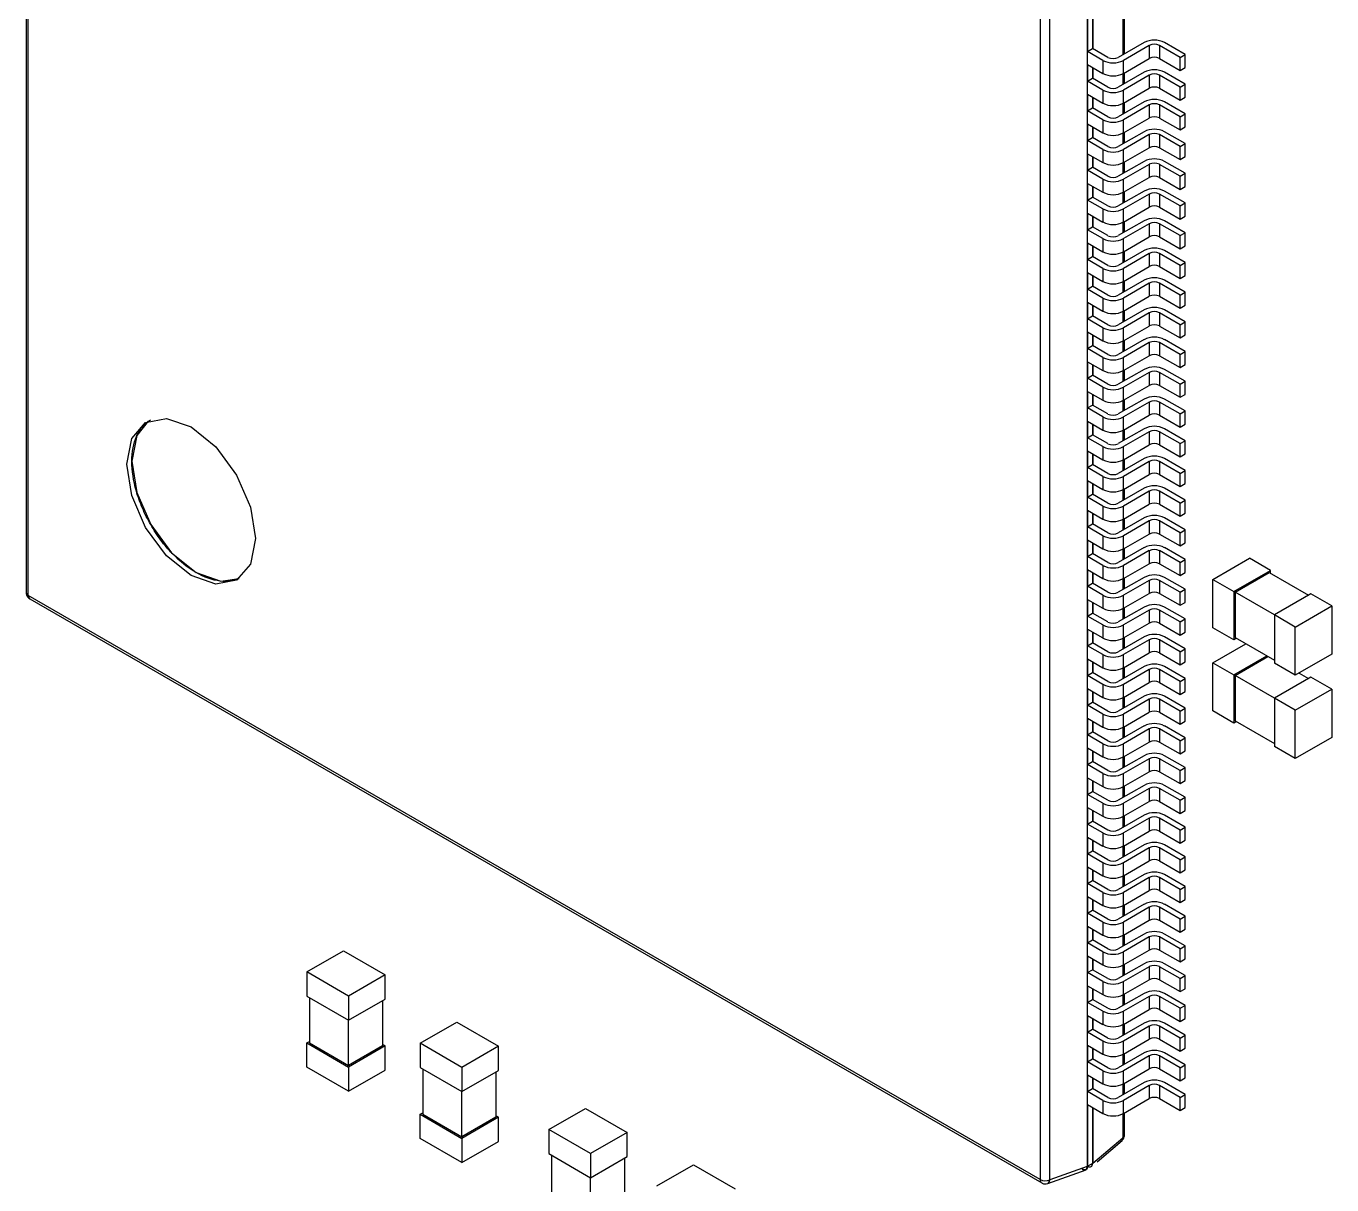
# Model space of a CAD drawing. Header units: millimetres. Extents: x -3 to 395, y 18 to 269.
# Drawn here: x 334.42 to 352.36, y 71.02 to 86.94 of the extents above; entities that cross this region are included whole.
import ezdxf

# ---------------------------------------------------------------- set-up
doc = ezdxf.new("R2010")
doc.units = ezdxf.units.MM

msp = doc.modelspace()

# ---------------------------------------------------------------- linework, layer by layer
at = {"color": 7, "linetype": 'Continuous', "lineweight": 25}
for p, q in [((334.417, 95.211), (334.417, 79.156)), ((334.447, 79.115), (334.447, 95.17)), ((349.511, 86.556), (349.511, 87.756)), ((348.996, 87.435), (348.996, 71.268)), ((348.35, 87.144), (348.35, 71.088)), ((348.483, 71.084), (348.483, 87.139)), ((349.777, 86.71), (349.424, 86.506)), ((349.848, 86.669), (349.495, 86.465)), ((349.848, 86.669), (349.848, 86.49)), ((350.272, 86.506), (349.99, 86.669)), ((349.99, 86.669), (349.99, 86.49)), ((350.343, 86.547), (350.06, 86.71)), ((349, 86.588), (349.07, 86.629)), ((349.212, 86.465), (349, 86.588)), ((349, 86.408), (349, 86.588)), ((349.282, 86.506), (349.07, 86.629)), ((349.495, 86.286), (349.848, 86.49)), ((349.99, 86.49), (350.272, 86.327)), ((350.272, 86.506), (350.343, 86.547)), ((350.272, 86.327), (350.272, 86.506)), ((350.343, 86.367), (350.343, 86.547)), ((349, 86.408), (349.212, 86.286)), ((349.212, 86.465), (349.212, 86.286)), ((349.777, 86.302), (349.424, 86.098)), ((349.495, 86.286), (349.495, 86.465)), ((350.343, 86.139), (350.06, 86.302)), ((350.272, 86.327), (350.343, 86.367)), ((349, 86.18), (349.07, 86.22)), ((349.212, 86.057), (349, 86.18)), ((349, 86), (349, 86.18)), ((349.282, 86.098), (349.07, 86.22)), ((349.848, 86.261), (349.495, 86.057)), ((349.511, 86.148), (349.511, 86.295)), ((349.848, 86.261), (349.848, 86.082)), ((350.272, 86.098), (349.99, 86.261)), ((349.99, 86.261), (349.99, 86.082)), ((350.272, 86.098), (350.343, 86.139)), ((350.343, 85.959), (350.343, 86.139)), ((349, 86), (349.212, 85.877)), ((349.212, 86.057), (349.212, 85.877)), ((349.495, 85.877), (349.848, 86.082)), ((349.495, 85.877), (349.495, 86.057)), ((349.99, 86.082), (350.272, 85.918)), ((350.272, 85.918), (350.272, 86.098)), ((350.272, 85.918), (350.343, 85.959)), ((349, 85.771), (349.07, 85.812)), ((349.212, 85.649), (349, 85.771)), ((349, 85.592), (349, 85.771)), ((349.282, 85.69), (349.07, 85.812)), ((349.777, 85.894), (349.424, 85.69)), ((349.848, 85.853), (349.495, 85.649)), ((349.511, 85.74), (349.511, 85.887)), ((349.848, 85.853), (349.848, 85.673)), ((350.272, 85.69), (349.99, 85.853)), ((349.99, 85.853), (349.99, 85.673)), ((350.343, 85.73), (350.06, 85.894)), ((349, 85.592), (349.212, 85.469)), ((349.212, 85.649), (349.212, 85.469)), ((349.495, 85.469), (349.848, 85.673)), ((349.495, 85.469), (349.495, 85.649)), ((349.99, 85.673), (350.272, 85.51)), ((350.272, 85.69), (350.343, 85.73)), ((350.272, 85.51), (350.272, 85.69)), ((350.343, 85.551), (350.343, 85.73)), ((349, 85.363), (349.07, 85.404)), ((349.282, 85.281), (349.07, 85.404)), ((349.777, 85.485), (349.424, 85.281)), ((349.848, 85.445), (349.495, 85.241)), ((349.511, 85.331), (349.511, 85.478)), ((349.848, 85.445), (349.848, 85.265)), ((350.272, 85.281), (349.99, 85.445)), ((349.99, 85.445), (349.99, 85.265)), ((350.343, 85.322), (350.06, 85.485)), ((350.272, 85.51), (350.343, 85.551)), ((349.212, 85.241), (349, 85.363)), ((349, 85.183), (349, 85.363)), ((349.212, 85.241), (349.212, 85.061)), ((349.495, 85.061), (349.848, 85.265)), ((349.495, 85.061), (349.495, 85.241)), ((349.99, 85.265), (350.272, 85.102)), ((350.272, 85.281), (350.343, 85.322)), ((350.272, 85.102), (350.272, 85.281)), ((350.343, 85.143), (350.343, 85.322)), ((349, 85.183), (349.212, 85.061)), ((349.777, 85.077), (349.424, 84.873)), ((349.511, 84.923), (349.511, 85.07)), ((350.343, 84.914), (350.06, 85.077)), ((350.272, 85.102), (350.343, 85.143)), ((349, 84.955), (349.07, 84.996)), ((349.212, 84.832), (349, 84.955)), ((349, 84.775), (349, 84.955)), ((349.282, 84.873), (349.07, 84.996)), ((349.848, 85.036), (349.495, 84.832)), ((349.848, 85.036), (349.848, 84.857)), ((350.272, 84.873), (349.99, 85.036)), ((349.99, 85.036), (349.99, 84.857)), ((350.272, 84.873), (350.343, 84.914)), ((350.272, 84.693), (350.272, 84.873)), ((350.343, 84.734), (350.343, 84.914)), ((349, 84.775), (349.212, 84.653)), ((349.212, 84.832), (349.212, 84.653)), ((349.495, 84.653), (349.848, 84.857)), ((349.495, 84.653), (349.495, 84.832)), ((349.99, 84.857), (350.272, 84.693)), ((350.272, 84.693), (350.343, 84.734)), ((349, 84.546), (349.07, 84.587)), ((349.212, 84.424), (349, 84.546)), ((349, 84.367), (349, 84.546)), ((349.282, 84.465), (349.07, 84.587)), ((349.777, 84.669), (349.424, 84.465)), ((349.848, 84.628), (349.495, 84.424)), ((349.511, 84.515), (349.511, 84.662)), ((349.848, 84.628), (349.848, 84.448)), ((350.272, 84.465), (349.99, 84.628)), ((349.99, 84.628), (349.99, 84.448)), ((350.343, 84.506), (350.06, 84.669)), ((350.272, 84.465), (350.343, 84.506)), ((350.343, 84.326), (350.343, 84.506)), ((349, 84.367), (349.212, 84.244)), ((349.212, 84.424), (349.212, 84.244)), ((349.495, 84.244), (349.848, 84.448)), ((349.495, 84.244), (349.495, 84.424)), ((349.99, 84.448), (350.272, 84.285)), ((350.272, 84.285), (350.272, 84.465)), ((350.272, 84.285), (350.343, 84.326)), ((349, 84.138), (349.07, 84.179)), ((349.282, 84.057), (349.07, 84.179)), ((349.777, 84.261), (349.424, 84.057)), ((349.848, 84.22), (349.495, 84.016)), ((349.511, 84.107), (349.511, 84.254)), ((349.848, 84.22), (349.848, 84.04)), ((350.272, 84.057), (349.99, 84.22)), ((349.99, 84.22), (349.99, 84.04)), ((350.343, 84.097), (350.06, 84.261)), ((349.212, 84.016), (349, 84.138)), ((349, 83.959), (349, 84.138)), ((349.212, 84.016), (349.212, 83.836)), ((349.495, 83.836), (349.848, 84.04)), ((349.495, 83.836), (349.495, 84.016)), ((349.99, 84.04), (350.272, 83.877)), ((350.272, 84.057), (350.343, 84.097)), ((350.272, 83.877), (350.272, 84.057)), ((350.343, 83.918), (350.343, 84.097)), ((349, 83.959), (349.212, 83.836)), ((349.777, 83.852), (349.424, 83.648)), ((349.848, 83.812), (349.495, 83.607)), ((349.511, 83.698), (349.511, 83.845)), ((349.848, 83.812), (349.848, 83.632)), ((350.272, 83.648), (349.99, 83.812)), ((349.99, 83.812), (349.99, 83.632)), ((350.343, 83.689), (350.06, 83.852)), ((350.272, 83.877), (350.343, 83.918)), ((349, 83.73), (349.07, 83.771)), ((349.212, 83.607), (349, 83.73)), ((349, 83.55), (349, 83.73)), ((349.282, 83.648), (349.07, 83.771)), ((349.212, 83.607), (349.212, 83.428)), ((349.495, 83.428), (349.848, 83.632)), ((349.495, 83.428), (349.495, 83.607)), ((349.99, 83.632), (350.272, 83.469)), ((350.272, 83.648), (350.343, 83.689)), ((350.272, 83.469), (350.272, 83.648)), ((350.343, 83.509), (350.343, 83.689)), ((349, 83.55), (349.212, 83.428)), ((349.777, 83.444), (349.424, 83.24)), ((349.511, 83.29), (349.511, 83.437)), ((350.343, 83.281), (350.06, 83.444)), ((350.272, 83.469), (350.343, 83.509)), ((349, 83.322), (349.07, 83.362)), ((349.212, 83.199), (349, 83.322)), ((349, 83.142), (349, 83.322)), ((349.282, 83.24), (349.07, 83.362)), ((349.848, 83.403), (349.495, 83.199)), ((349.848, 83.403), (349.848, 83.224)), ((350.272, 83.24), (349.99, 83.403)), ((349.99, 83.403), (349.99, 83.224)), ((350.272, 83.24), (350.343, 83.281)), ((350.343, 83.101), (350.343, 83.281)), ((349, 83.142), (349.212, 83.02)), ((349.212, 83.199), (349.212, 83.02)), ((349.495, 83.02), (349.848, 83.224)), ((349.495, 83.02), (349.495, 83.199)), ((349.99, 83.224), (350.272, 83.06)), ((350.272, 83.06), (350.272, 83.24)), ((350.272, 83.06), (350.343, 83.101)), ((349, 82.913), (349.07, 82.954)), ((349.212, 82.791), (349, 82.913)), ((349, 82.734), (349, 82.913)), ((349.282, 82.832), (349.07, 82.954)), ((349.777, 83.036), (349.424, 82.832)), ((349.848, 82.995), (349.495, 82.791)), ((349.511, 82.882), (349.511, 83.029)), ((349.848, 82.995), (349.848, 82.815)), ((350.272, 82.832), (349.99, 82.995)), ((349.99, 82.995), (349.99, 82.815)), ((350.343, 82.873), (350.06, 83.036)), ((349, 82.734), (349.212, 82.611)), ((349.212, 82.791), (349.212, 82.611)), ((349.495, 82.611), (349.848, 82.815)), ((349.495, 82.611), (349.495, 82.791)), ((349.99, 82.815), (350.272, 82.652)), ((350.272, 82.832), (350.343, 82.873)), ((350.272, 82.652), (350.272, 82.832)), ((350.343, 82.693), (350.343, 82.873)), ((349, 82.505), (349.07, 82.546)), ((349.282, 82.423), (349.07, 82.546)), ((349.777, 82.628), (349.424, 82.423)), ((349.848, 82.587), (349.495, 82.383)), ((349.511, 82.473), (349.511, 82.62)), ((349.848, 82.587), (349.848, 82.407)), ((350.272, 82.423), (349.99, 82.587)), ((349.99, 82.587), (349.99, 82.407)), ((350.343, 82.464), (350.06, 82.628)), ((350.272, 82.652), (350.343, 82.693)), ((349.212, 82.383), (349, 82.505)), ((349, 82.325), (349, 82.505)), ((349.212, 82.383), (349.212, 82.203)), ((349.495, 82.203), (349.848, 82.407)), ((349.495, 82.203), (349.495, 82.383)), ((349.99, 82.407), (350.272, 82.244)), ((350.272, 82.423), (350.343, 82.464)), ((350.272, 82.244), (350.272, 82.423)), ((350.343, 82.285), (350.343, 82.464)), ((349, 82.325), (349.212, 82.203)), ((349.777, 82.219), (349.424, 82.015)), ((349.848, 82.178), (349.495, 81.974)), ((349.511, 82.065), (349.511, 82.212)), ((349.848, 82.178), (349.848, 81.999)), ((350.272, 82.015), (349.99, 82.178)), ((349.99, 82.178), (349.99, 81.999)), ((350.343, 82.056), (350.06, 82.219)), ((350.272, 82.244), (350.343, 82.285)), ((349, 82.097), (349.07, 82.138)), ((349.212, 81.974), (349, 82.097)), ((349, 81.917), (349, 82.097)), ((349.282, 82.015), (349.07, 82.138)), ((349.495, 81.795), (349.848, 81.999)), ((349.99, 81.999), (350.272, 81.836)), ((350.272, 82.015), (350.343, 82.056)), ((350.272, 81.836), (350.272, 82.015)), ((350.343, 81.876), (350.343, 82.056)), ((349, 81.917), (349.212, 81.795)), ((349.212, 81.974), (349.212, 81.795)), ((349.495, 81.795), (349.495, 81.974)), ((350.272, 81.836), (350.343, 81.876)), ((349, 81.689), (349.07, 81.729)), ((349.212, 81.566), (349, 81.689)), ((349, 81.509), (349, 81.689)), ((349.282, 81.607), (349.07, 81.729)), ((349.777, 81.811), (349.424, 81.607)), ((349.848, 81.77), (349.495, 81.566)), ((349.511, 81.657), (349.511, 81.804)), ((349.848, 81.77), (349.848, 81.591)), ((350.272, 81.607), (349.99, 81.77)), ((349.99, 81.77), (349.99, 81.591)), ((350.343, 81.648), (350.06, 81.811)), ((350.272, 81.607), (350.343, 81.648)), ((350.343, 81.468), (350.343, 81.648)), ((349, 81.509), (349.212, 81.386)), ((349.212, 81.566), (349.212, 81.386)), ((349.495, 81.386), (349.848, 81.591)), ((349.495, 81.386), (349.495, 81.566)), ((349.99, 81.591), (350.272, 81.427)), ((350.272, 81.427), (350.272, 81.607)), ((350.272, 81.427), (350.343, 81.468)), ((349, 81.28), (349.07, 81.321)), ((349.212, 81.158), (349, 81.28)), ((349, 81.101), (349, 81.28)), ((349.282, 81.199), (349.07, 81.321)), ((349.777, 81.403), (349.424, 81.199)), ((349.848, 81.362), (349.495, 81.158)), ((349.511, 81.249), (349.511, 81.396)), ((349.848, 81.362), (349.848, 81.182)), ((350.272, 81.199), (349.99, 81.362)), ((349.99, 81.362), (349.99, 81.182)), ((350.343, 81.239), (350.06, 81.403)), ((349, 81.101), (349.212, 80.978)), ((349.212, 81.158), (349.212, 80.978)), ((349.495, 80.978), (349.848, 81.182)), ((349.495, 80.978), (349.495, 81.158)), ((349.99, 81.182), (350.272, 81.019)), ((350.272, 81.199), (350.343, 81.239)), ((350.272, 81.019), (350.272, 81.199)), ((350.343, 81.06), (350.343, 81.239)), ((349.777, 80.994), (349.424, 80.79)), ((349.848, 80.954), (349.495, 80.75)), ((349.511, 80.84), (349.511, 80.987)), ((349.848, 80.954), (349.848, 80.774)), ((350.272, 80.79), (349.99, 80.954)), ((349.99, 80.954), (349.99, 80.774)), ((350.343, 80.831), (350.06, 80.994)), ((350.272, 81.019), (350.343, 81.06)), ((349, 80.872), (349.07, 80.913)), ((349.212, 80.75), (349, 80.872)), ((349, 80.692), (349, 80.872)), ((349.282, 80.79), (349.07, 80.913)), ((349.212, 80.75), (349.212, 80.57)), ((349.495, 80.57), (349.848, 80.774)), ((349.495, 80.57), (349.495, 80.75)), ((349.99, 80.774), (350.272, 80.611)), ((350.272, 80.79), (350.343, 80.831)), ((350.272, 80.611), (350.272, 80.79)), ((350.343, 80.652), (350.343, 80.831)), ((349, 80.692), (349.212, 80.57)), ((349.777, 80.586), (349.424, 80.382)), ((349.511, 80.432), (349.511, 80.579)), ((350.343, 80.423), (350.06, 80.586)), ((350.272, 80.611), (350.343, 80.652)), ((349, 80.464), (349.07, 80.505)), ((349.212, 80.341), (349, 80.464)), ((349, 80.284), (349, 80.464)), ((349.282, 80.382), (349.07, 80.505)), ((349.848, 80.545), (349.495, 80.341)), ((349.848, 80.545), (349.848, 80.366)), ((350.272, 80.382), (349.99, 80.545)), ((349.99, 80.545), (349.99, 80.366)), ((350.272, 80.382), (350.343, 80.423)), ((350.272, 80.202), (350.272, 80.382)), ((350.343, 80.243), (350.343, 80.423)), ((349, 80.284), (349.212, 80.162)), ((349.212, 80.341), (349.212, 80.162)), ((349.495, 80.162), (349.848, 80.366)), ((349.495, 80.162), (349.495, 80.341)), ((349.99, 80.366), (350.272, 80.202)), ((350.272, 80.202), (350.343, 80.243)), ((349, 80.055), (349.07, 80.096)), ((349.212, 79.933), (349, 80.055)), ((349, 79.876), (349, 80.055)), ((349.282, 79.974), (349.07, 80.096)), ((349.777, 80.178), (349.424, 79.974)), ((349.848, 80.137), (349.495, 79.933)), ((349.511, 80.024), (349.511, 80.171)), ((349.848, 80.137), (349.848, 79.957)), ((350.272, 79.974), (349.99, 80.137)), ((349.99, 80.137), (349.99, 79.957)), ((350.343, 80.015), (350.06, 80.178)), ((349, 79.876), (349.212, 79.753)), ((349.212, 79.933), (349.212, 79.753)), ((349.495, 79.753), (349.848, 79.957)), ((349.495, 79.753), (349.495, 79.933)), ((349.99, 79.957), (350.272, 79.794)), ((350.272, 79.974), (350.343, 80.015)), ((350.272, 79.794), (350.272, 79.974)), ((350.343, 79.835), (350.343, 80.015)), ((349, 79.647), (349.07, 79.688)), ((349.282, 79.566), (349.07, 79.688)), ((349.777, 79.77), (349.424, 79.566)), ((349.848, 79.729), (349.495, 79.525)), ((349.511, 79.616), (349.511, 79.763)), ((349.848, 79.729), (349.848, 79.549)), ((350.272, 79.566), (349.99, 79.729)), ((349.99, 79.729), (349.99, 79.549)), ((350.343, 79.606), (350.06, 79.77)), ((350.272, 79.794), (350.343, 79.835)), ((349.212, 79.525), (349, 79.647)), ((349, 79.468), (349, 79.647)), ((349.212, 79.525), (349.212, 79.345)), ((349.495, 79.345), (349.848, 79.549)), ((349.495, 79.345), (349.495, 79.525)), ((349.99, 79.549), (350.272, 79.386)), ((350.272, 79.566), (350.343, 79.606)), ((350.272, 79.386), (350.272, 79.566)), ((350.343, 79.427), (350.343, 79.606)), ((350.724, 79.333), (351.227, 79.624)), ((351.514, 79.458), (351.227, 79.624)), ((349, 79.468), (349.212, 79.345)), ((349.777, 79.361), (349.424, 79.157)), ((349.848, 79.321), (349.495, 79.116)), ((349.511, 79.207), (349.511, 79.354)), ((349.848, 79.321), (349.848, 79.141)), ((350.272, 79.157), (349.99, 79.321)), ((349.99, 79.321), (349.99, 79.141)), ((350.343, 79.198), (350.06, 79.361)), ((350.272, 79.386), (350.343, 79.427)), ((350.724, 78.67), (350.724, 79.333)), ((350.724, 79.333), (351.011, 79.168)), ((351.011, 79.168), (351.514, 79.458)), ((351.029, 79.157), (351.496, 79.427)), ((351.496, 79.427), (352.036, 79.116)), ((351.514, 79.417), (351.514, 79.458)), ((349, 79.239), (349.07, 79.28)), ((349.212, 79.116), (349, 79.239)), ((349, 79.059), (349, 79.239)), ((349.282, 79.157), (349.07, 79.28)), ((349.495, 78.937), (349.848, 79.141)), ((349.99, 79.141), (350.272, 78.978)), ((350.272, 79.157), (350.343, 79.198)), ((350.272, 78.978), (350.272, 79.157)), ((350.343, 79.018), (350.343, 79.198)), ((351.011, 79.168), (351.011, 78.505)), ((351.569, 78.846), (351.029, 79.157)), ((351.029, 79.157), (351.029, 78.535)), ((352.071, 79.136), (351.569, 78.846)), ((352.358, 78.97), (352.071, 79.136)), ((348.35, 71.088), (334.447, 79.115)), ((334.467, 79.069), (348.371, 71.043)), ((349, 79.059), (349.212, 78.937)), ((349.212, 79.116), (349.212, 78.937)), ((349.777, 78.953), (349.424, 78.749)), ((349.495, 78.937), (349.495, 79.116)), ((349.511, 78.799), (349.511, 78.946)), ((350.343, 78.79), (350.06, 78.953)), ((350.272, 78.978), (350.343, 79.018)), ((351.856, 78.68), (352.358, 78.97)), ((352.358, 78.97), (352.358, 78.307)), ((349, 78.831), (349.07, 78.871)), ((349.212, 78.708), (349, 78.831)), ((349, 78.651), (349, 78.831)), ((349.282, 78.749), (349.07, 78.871)), ((349.848, 78.912), (349.495, 78.708)), ((349.848, 78.912), (349.848, 78.733)), ((350.272, 78.749), (349.99, 78.912)), ((349.99, 78.912), (349.99, 78.733)), ((350.272, 78.749), (350.343, 78.79)), ((350.343, 78.61), (350.343, 78.79)), ((351.569, 78.846), (351.569, 78.183)), ((351.856, 78.68), (351.569, 78.846)), ((349, 78.651), (349.212, 78.529)), ((349.212, 78.708), (349.212, 78.529)), ((349.495, 78.529), (349.848, 78.733)), ((349.495, 78.529), (349.495, 78.708)), ((349.99, 78.733), (350.272, 78.569)), ((350.272, 78.569), (350.272, 78.749)), ((350.272, 78.569), (350.343, 78.61)), ((351.011, 78.505), (350.724, 78.67)), ((351.856, 78.017), (351.856, 78.68)), ((349, 78.422), (349.07, 78.463)), ((349.212, 78.3), (349, 78.422)), ((349, 78.243), (349, 78.422)), ((349.282, 78.341), (349.07, 78.463)), ((349.777, 78.545), (349.424, 78.341)), ((349.848, 78.504), (349.495, 78.3)), ((349.511, 78.391), (349.511, 78.538)), ((349.848, 78.504), (349.848, 78.324)), ((350.272, 78.341), (349.99, 78.504)), ((349.99, 78.504), (349.99, 78.324)), ((350.343, 78.382), (350.06, 78.545)), ((350.724, 78.19), (351.175, 78.451)), ((351.047, 78.525), (351.011, 78.505)), ((351.029, 78.535), (351.569, 78.224)), ((349, 78.243), (349.212, 78.12)), ((349.212, 78.3), (349.212, 78.12)), ((349.495, 78.12), (349.848, 78.324)), ((349.495, 78.12), (349.495, 78.3)), ((349.99, 78.324), (350.272, 78.161)), ((350.272, 78.341), (350.343, 78.382)), ((350.272, 78.161), (350.272, 78.341)), ((350.343, 78.202), (350.343, 78.382)), ((351.011, 78.024), (351.463, 78.285)), ((351.029, 78.014), (351.48, 78.275)), ((352.358, 78.307), (351.856, 78.017)), ((349, 78.014), (349.07, 78.055)), ((349.282, 77.932), (349.07, 78.055)), ((349.777, 78.137), (349.424, 77.932)), ((349.848, 78.096), (349.495, 77.892)), ((349.511, 77.982), (349.511, 78.129)), ((349.848, 78.096), (349.848, 77.916)), ((350.272, 77.932), (349.99, 78.096)), ((349.99, 78.096), (349.99, 77.916)), ((350.343, 77.973), (350.06, 78.137)), ((350.272, 78.161), (350.343, 78.202)), ((350.724, 77.527), (350.724, 78.19)), ((350.724, 78.19), (351.011, 78.024)), ((351.856, 78.017), (351.569, 78.183)), ((351.907, 78.047), (352.036, 77.973)), ((349.212, 77.892), (349, 78.014)), ((349, 77.834), (349, 78.014)), ((349.212, 77.892), (349.212, 77.712)), ((349.495, 77.712), (349.848, 77.916)), ((349.495, 77.712), (349.495, 77.892)), ((349.99, 77.916), (350.272, 77.753)), ((350.272, 77.932), (350.343, 77.973)), ((350.272, 77.753), (350.272, 77.932)), ((350.343, 77.794), (350.343, 77.973)), ((351.011, 78.024), (351.011, 77.361)), ((351.569, 77.703), (351.029, 78.014)), ((351.029, 78.014), (351.029, 77.392)), ((352.071, 77.993), (351.569, 77.703)), ((352.358, 77.827), (352.071, 77.993)), ((349, 77.834), (349.212, 77.712)), ((349.777, 77.728), (349.424, 77.524)), ((349.848, 77.687), (349.495, 77.483)), ((349.511, 77.574), (349.511, 77.721)), ((349.848, 77.687), (349.848, 77.508)), ((350.272, 77.524), (349.99, 77.687)), ((349.99, 77.687), (349.99, 77.508)), ((350.343, 77.565), (350.06, 77.728)), ((350.272, 77.753), (350.343, 77.794)), ((351.569, 77.703), (351.569, 77.04)), ((351.856, 77.537), (351.569, 77.703)), ((351.856, 77.537), (352.358, 77.827)), ((352.358, 77.827), (352.358, 77.164)), ((349, 77.606), (349.07, 77.647)), ((349.212, 77.483), (349, 77.606)), ((349, 77.426), (349, 77.606)), ((349.282, 77.524), (349.07, 77.647)), ((349.495, 77.304), (349.848, 77.508)), ((349.99, 77.508), (350.272, 77.345)), ((350.272, 77.524), (350.343, 77.565)), ((350.272, 77.345), (350.272, 77.524)), ((350.343, 77.385), (350.343, 77.565)), ((351.011, 77.361), (350.724, 77.527)), ((351.856, 76.874), (351.856, 77.537)), ((349, 77.426), (349.212, 77.304)), ((349.212, 77.483), (349.212, 77.304)), ((349.495, 77.304), (349.495, 77.483)), ((350.272, 77.345), (350.343, 77.385)), ((351.047, 77.382), (351.011, 77.361)), ((351.029, 77.392), (351.569, 77.081)), ((349, 77.198), (349.07, 77.238)), ((349.212, 77.075), (349, 77.198)), ((349, 77.018), (349, 77.198)), ((349.282, 77.116), (349.07, 77.238)), ((349.777, 77.32), (349.424, 77.116)), ((349.848, 77.279), (349.495, 77.075)), ((349.511, 77.166), (349.511, 77.313)), ((349.848, 77.279), (349.848, 77.1)), ((350.272, 77.116), (349.99, 77.279)), ((349.99, 77.279), (349.99, 77.1)), ((350.343, 77.157), (350.06, 77.32)), ((350.272, 77.116), (350.343, 77.157)), ((350.343, 76.977), (350.343, 77.157)), ((352.358, 77.164), (351.856, 76.874)), ((349, 77.018), (349.212, 76.895)), ((349.212, 77.075), (349.212, 76.895)), ((349.495, 76.895), (349.848, 77.1)), ((349.495, 76.895), (349.495, 77.075)), ((349.99, 77.1), (350.272, 76.936)), ((350.272, 76.936), (350.272, 77.116)), ((350.272, 76.936), (350.343, 76.977)), ((351.856, 76.874), (351.569, 77.04)), ((349, 76.789), (349.07, 76.83)), ((349.212, 76.667), (349, 76.789)), ((349, 76.61), (349, 76.789)), ((349.282, 76.708), (349.07, 76.83)), ((349.777, 76.912), (349.424, 76.708)), ((349.848, 76.871), (349.495, 76.667)), ((349.511, 76.758), (349.511, 76.905)), ((349.848, 76.871), (349.848, 76.691)), ((350.272, 76.708), (349.99, 76.871)), ((349.99, 76.871), (349.99, 76.691)), ((350.343, 76.748), (350.06, 76.912)), ((349, 76.61), (349.212, 76.487)), ((349.212, 76.667), (349.212, 76.487)), ((349.495, 76.487), (349.848, 76.691)), ((349.495, 76.487), (349.495, 76.667)), ((349.99, 76.691), (350.272, 76.528)), ((350.272, 76.708), (350.343, 76.748)), ((350.272, 76.528), (350.272, 76.708)), ((350.343, 76.569), (350.343, 76.748)), ((349.777, 76.503), (349.424, 76.299)), ((349.848, 76.463), (349.495, 76.259)), ((349.511, 76.349), (349.511, 76.496)), ((349.848, 76.463), (349.848, 76.283)), ((350.272, 76.299), (349.99, 76.463)), ((349.99, 76.463), (349.99, 76.283)), ((350.343, 76.34), (350.06, 76.503)), ((350.272, 76.528), (350.343, 76.569)), ((349, 76.381), (349.07, 76.422)), ((349.212, 76.259), (349, 76.381)), ((349, 76.201), (349, 76.381)), ((349.282, 76.299), (349.07, 76.422)), ((349.212, 76.259), (349.212, 76.079)), ((349.495, 76.079), (349.848, 76.283)), ((349.495, 76.079), (349.495, 76.259)), ((349.99, 76.283), (350.272, 76.12)), ((350.272, 76.299), (350.343, 76.34)), ((350.272, 76.12), (350.272, 76.299)), ((350.343, 76.161), (350.343, 76.34)), ((349, 76.201), (349.212, 76.079)), ((349.777, 76.095), (349.424, 75.891)), ((349.511, 75.941), (349.511, 76.088)), ((350.343, 75.932), (350.06, 76.095)), ((350.272, 76.12), (350.343, 76.161)), ((349, 75.973), (349.07, 76.014)), ((349.212, 75.85), (349, 75.973)), ((349, 75.793), (349, 75.973)), ((349.282, 75.891), (349.07, 76.014)), ((349.848, 76.054), (349.495, 75.85)), ((349.848, 76.054), (349.848, 75.875)), ((350.272, 75.891), (349.99, 76.054)), ((349.99, 76.054), (349.99, 75.875)), ((350.272, 75.891), (350.343, 75.932)), ((350.272, 75.711), (350.272, 75.891)), ((350.343, 75.752), (350.343, 75.932)), ((349, 75.793), (349.212, 75.671)), ((349.212, 75.85), (349.212, 75.671)), ((349.495, 75.671), (349.848, 75.875)), ((349.495, 75.671), (349.495, 75.85)), ((349.99, 75.875), (350.272, 75.711)), ((350.272, 75.711), (350.343, 75.752)), ((349, 75.564), (349.07, 75.605)), ((349.212, 75.442), (349, 75.564)), ((349, 75.385), (349, 75.564)), ((349.282, 75.483), (349.07, 75.605)), ((349.777, 75.687), (349.424, 75.483)), ((349.848, 75.646), (349.495, 75.442)), ((349.511, 75.533), (349.511, 75.68)), ((349.848, 75.646), (349.848, 75.466)), ((350.272, 75.483), (349.99, 75.646)), ((349.99, 75.646), (349.99, 75.466)), ((350.343, 75.524), (350.06, 75.687)), ((349, 75.385), (349.212, 75.262)), ((349.212, 75.442), (349.212, 75.262)), ((349.495, 75.262), (349.848, 75.466)), ((349.495, 75.262), (349.495, 75.442)), ((349.99, 75.466), (350.272, 75.303)), ((350.272, 75.483), (350.343, 75.524)), ((350.272, 75.303), (350.272, 75.483)), ((350.343, 75.344), (350.343, 75.524)), ((349, 75.156), (349.07, 75.197)), ((349.282, 75.075), (349.07, 75.197)), ((349.777, 75.279), (349.424, 75.075)), ((349.848, 75.238), (349.495, 75.034)), ((349.511, 75.125), (349.511, 75.272)), ((349.848, 75.238), (349.848, 75.058)), ((350.272, 75.075), (349.99, 75.238)), ((349.99, 75.238), (349.99, 75.058)), ((350.343, 75.115), (350.06, 75.279)), ((350.272, 75.303), (350.343, 75.344)), ((349.212, 75.034), (349, 75.156)), ((349, 74.977), (349, 75.156)), ((349.212, 75.034), (349.212, 74.854)), ((349.495, 74.854), (349.848, 75.058)), ((349.495, 74.854), (349.495, 75.034)), ((349.99, 75.058), (350.272, 74.895)), ((350.272, 75.075), (350.343, 75.115)), ((350.272, 74.895), (350.272, 75.075)), ((350.343, 74.936), (350.343, 75.115)), ((349, 74.977), (349.212, 74.854)), ((349.777, 74.87), (349.424, 74.666)), ((349.848, 74.83), (349.495, 74.625)), ((349.511, 74.716), (349.511, 74.863)), ((349.848, 74.83), (349.848, 74.65)), ((350.272, 74.666), (349.99, 74.83)), ((349.99, 74.83), (349.99, 74.65)), ((350.343, 74.707), (350.06, 74.87)), ((350.272, 74.895), (350.343, 74.936)), ((349, 74.748), (349.07, 74.789)), ((349.212, 74.625), (349, 74.748)), ((349, 74.568), (349, 74.748)), ((349.282, 74.666), (349.07, 74.789)), ((349.495, 74.446), (349.848, 74.65)), ((349.99, 74.65), (350.272, 74.487)), ((350.272, 74.666), (350.343, 74.707)), ((350.272, 74.487), (350.272, 74.666)), ((350.343, 74.527), (350.343, 74.707)), ((349, 74.568), (349.212, 74.446)), ((349.212, 74.625), (349.212, 74.446)), ((349.777, 74.462), (349.424, 74.258)), ((349.495, 74.446), (349.495, 74.625)), ((350.343, 74.299), (350.06, 74.462)), ((350.272, 74.487), (350.343, 74.527)), ((349, 74.34), (349.07, 74.38)), ((349.212, 74.217), (349, 74.34)), ((349, 74.16), (349, 74.34)), ((349.282, 74.258), (349.07, 74.38)), ((349.848, 74.421), (349.495, 74.217)), ((349.511, 74.308), (349.511, 74.455)), ((349.848, 74.421), (349.848, 74.242)), ((350.272, 74.258), (349.99, 74.421)), ((349.99, 74.421), (349.99, 74.242)), ((350.272, 74.258), (350.343, 74.299)), ((350.343, 74.119), (350.343, 74.299)), ((338.275, 73.941), (338.778, 74.231)), ((338.778, 74.231), (339.352, 73.899)), ((349, 74.16), (349.212, 74.038)), ((349.212, 74.217), (349.212, 74.038)), ((349.495, 74.038), (349.848, 74.242)), ((349.495, 74.038), (349.495, 74.217)), ((349.99, 74.242), (350.272, 74.078)), ((350.272, 74.078), (350.272, 74.258)), ((350.272, 74.078), (350.343, 74.119)), ((338.849, 73.609), (338.275, 73.941)), ((338.275, 73.941), (338.275, 73.609)), ((349, 73.931), (349.07, 73.972)), ((349.212, 73.809), (349, 73.931)), ((349, 73.752), (349, 73.931)), ((349.282, 73.85), (349.07, 73.972)), ((349.777, 74.054), (349.424, 73.85)), ((349.848, 74.013), (349.495, 73.809)), ((349.511, 73.9), (349.511, 74.047)), ((349.848, 74.013), (349.848, 73.833)), ((350.272, 73.85), (349.99, 74.013)), ((349.99, 74.013), (349.99, 73.833)), ((350.343, 73.891), (350.06, 74.054)), ((339.352, 73.899), (338.849, 73.609)), ((339.352, 73.568), (339.352, 73.899)), ((349, 73.752), (349.212, 73.629)), ((349.212, 73.809), (349.212, 73.629)), ((349.495, 73.629), (349.848, 73.833)), ((349.495, 73.629), (349.495, 73.809)), ((349.99, 73.833), (350.272, 73.67)), ((350.272, 73.85), (350.343, 73.891)), ((350.272, 73.67), (350.272, 73.85)), ((350.343, 73.711), (350.343, 73.891)), ((338.275, 73.609), (338.849, 73.278)), ((338.31, 73.589), (338.31, 72.966)), ((338.849, 73.609), (338.849, 73.278)), ((338.849, 73.278), (339.352, 73.568)), ((349, 73.523), (349.07, 73.564)), ((349.282, 73.441), (349.07, 73.564)), ((349.777, 73.646), (349.424, 73.441)), ((349.848, 73.605), (349.495, 73.401)), ((349.511, 73.492), (349.511, 73.639)), ((349.848, 73.605), (349.848, 73.425)), ((350.272, 73.441), (349.99, 73.605)), ((349.99, 73.605), (349.99, 73.425)), ((350.343, 73.482), (350.06, 73.646)), ((350.272, 73.67), (350.343, 73.711)), ((339.316, 73.547), (339.316, 72.924)), ((349.212, 73.401), (349, 73.523)), ((349, 73.343), (349, 73.523)), ((349.212, 73.401), (349.212, 73.221)), ((349.495, 73.221), (349.848, 73.425)), ((349.495, 73.221), (349.495, 73.401)), ((349.99, 73.425), (350.272, 73.262)), ((350.272, 73.441), (350.343, 73.482)), ((350.272, 73.262), (350.272, 73.441)), ((350.343, 73.303), (350.343, 73.482)), ((338.849, 72.655), (338.849, 73.278)), ((339.831, 72.961), (340.333, 73.251)), ((340.333, 73.251), (340.907, 72.92)), ((349, 73.343), (349.212, 73.221)), ((349.777, 73.237), (349.424, 73.033)), ((349.511, 73.083), (349.511, 73.23)), ((350.343, 73.074), (350.06, 73.237)), ((350.272, 73.262), (350.343, 73.303)), ((349, 73.115), (349.07, 73.156)), ((349.212, 72.992), (349, 73.115)), ((349, 72.935), (349, 73.115)), ((349.282, 73.033), (349.07, 73.156)), ((349.848, 73.196), (349.495, 72.992)), ((349.848, 73.196), (349.848, 73.017)), ((350.272, 73.033), (349.99, 73.196)), ((349.99, 73.196), (349.99, 73.017)), ((350.272, 73.033), (350.343, 73.074)), ((350.272, 72.854), (350.272, 73.033)), ((350.343, 72.894), (350.343, 73.074)), ((338.275, 72.966), (338.31, 72.986)), ((338.275, 72.966), (338.849, 72.634)), ((338.275, 72.634), (338.275, 72.966)), ((338.31, 72.966), (338.849, 72.655)), ((339.316, 72.924), (338.849, 72.655)), ((339.352, 72.924), (338.849, 72.634)), ((339.352, 72.924), (339.316, 72.945)), ((339.352, 72.593), (339.352, 72.924)), ((340.405, 72.629), (339.831, 72.961)), ((339.831, 72.961), (339.831, 72.629)), ((340.907, 72.92), (340.405, 72.629)), ((340.907, 72.588), (340.907, 72.92)), ((349, 72.935), (349.212, 72.813)), ((349.212, 72.992), (349.212, 72.813)), ((349.495, 72.813), (349.848, 73.017)), ((349.495, 72.813), (349.495, 72.992)), ((349.99, 73.017), (350.272, 72.854)), ((350.272, 72.854), (350.343, 72.894)), ((349, 72.707), (349.07, 72.747)), ((349.212, 72.584), (349, 72.707)), ((349, 72.527), (349, 72.707)), ((349.282, 72.625), (349.07, 72.747)), ((349.777, 72.829), (349.424, 72.625)), ((349.848, 72.788), (349.495, 72.584)), ((349.511, 72.675), (349.511, 72.822)), ((349.848, 72.788), (349.848, 72.609)), ((350.272, 72.625), (349.99, 72.788)), ((349.99, 72.788), (349.99, 72.609)), ((350.343, 72.666), (350.06, 72.829)), ((350.272, 72.625), (350.343, 72.666)), ((350.343, 72.486), (350.343, 72.666)), ((338.849, 72.303), (338.275, 72.634)), ((338.849, 72.634), (338.849, 72.303)), ((338.849, 72.303), (339.352, 72.593)), ((339.831, 72.629), (340.405, 72.298)), ((339.866, 72.609), (339.866, 71.986)), ((340.405, 72.629), (340.405, 72.298)), ((340.405, 72.298), (340.907, 72.588)), ((340.872, 72.568), (340.872, 71.945)), ((349, 72.527), (349.212, 72.404)), ((349.212, 72.584), (349.212, 72.404)), ((349.495, 72.404), (349.848, 72.609)), ((349.495, 72.404), (349.495, 72.584)), ((349.99, 72.609), (350.272, 72.445)), ((350.272, 72.445), (350.272, 72.625)), ((350.272, 72.445), (350.343, 72.486)), ((349, 72.298), (349.07, 72.339)), ((349.282, 72.217), (349.07, 72.339)), ((349.777, 72.421), (349.424, 72.217)), ((349.848, 72.38), (349.495, 72.176)), ((349.511, 72.267), (349.511, 72.414)), ((349.848, 72.38), (349.848, 72.2)), ((350.272, 72.217), (349.99, 72.38)), ((349.99, 72.38), (349.99, 72.2)), ((350.343, 72.257), (350.06, 72.421)), ((340.405, 71.675), (340.405, 72.298)), ((349.212, 72.176), (349, 72.298)), ((349, 72.119), (349, 72.298)), ((349.212, 72.176), (349.212, 71.996)), ((349.495, 71.996), (349.848, 72.2)), ((349.495, 71.996), (349.495, 72.176)), ((349.99, 72.2), (350.272, 72.037)), ((350.272, 72.217), (350.343, 72.257)), ((350.272, 72.037), (350.272, 72.217)), ((350.343, 72.078), (350.343, 72.257)), ((339.831, 71.986), (339.866, 72.006)), ((339.831, 71.986), (340.405, 71.654)), ((339.831, 71.654), (339.831, 71.986)), ((339.866, 71.986), (340.405, 71.675)), ((340.872, 71.945), (340.405, 71.675)), ((340.907, 71.945), (340.405, 71.654)), ((340.907, 71.945), (340.872, 71.965)), ((340.907, 71.613), (340.907, 71.945)), ((341.598, 71.777), (342.101, 72.067)), ((342.101, 72.067), (342.675, 71.736)), ((349, 72.119), (349.212, 71.996)), ((349.511, 71.701), (349.511, 72.005)), ((350.272, 72.037), (350.343, 72.078)), ((342.172, 71.446), (341.598, 71.777)), ((341.598, 71.777), (341.598, 71.446)), ((340.405, 71.323), (339.831, 71.654)), ((340.405, 71.654), (340.405, 71.323)), ((340.405, 71.323), (340.907, 71.613)), ((342.675, 71.736), (342.172, 71.446)), ((342.675, 71.404), (342.675, 71.736)), ((349.074, 71.313), (349.488, 71.664)), ((349.133, 71.334), (349.475, 71.625)), ((341.598, 71.446), (342.172, 71.114)), ((341.634, 71.425), (341.634, 70.802)), ((342.172, 71.446), (342.172, 71.114)), ((342.172, 71.114), (342.675, 71.404)), ((342.64, 71.384), (342.64, 70.761)), ((343.083, 71.001), (343.586, 71.292)), ((343.586, 71.292), (344.16, 70.96)), ((348.996, 71.268), (348.483, 71.084)), ((348.996, 71.268), (349.003, 71.272)), ((349.067, 71.308), (349.003, 71.272)), ((349.067, 71.308), (349.074, 71.313)), ((342.172, 70.491), (342.172, 71.114)), ((348.454, 71.035), (348.98, 71.223))]:
    msp.add_line(p, q, dxfattribs=at)
at = {"color": 8, "linetype": 'Continuous', "lineweight": 25}
for p, q in [((349.488, 87.72), (349.488, 86.543)), ((349.003, 86.59), (349.003, 87.439)), ((349.067, 87.476), (349.067, 86.626)), ((349.074, 87.48), (349.074, 86.627)), ((349.003, 86.182), (349.003, 86.406)), ((349.067, 86.369), (349.067, 86.218)), ((349.074, 86.365), (349.074, 86.218)), ((349.488, 86.282), (349.488, 86.135)), ((349.003, 85.773), (349.003, 85.998)), ((349.067, 85.961), (349.067, 85.81)), ((349.074, 85.957), (349.074, 85.81)), ((349.488, 85.874), (349.488, 85.727)), ((349.003, 85.365), (349.003, 85.589)), ((349.067, 85.553), (349.067, 85.402)), ((349.074, 85.549), (349.074, 85.402)), ((349.488, 85.466), (349.488, 85.318)), ((349.003, 84.957), (349.003, 85.181)), ((349.067, 85.145), (349.067, 84.993)), ((349.074, 85.141), (349.074, 84.994)), ((349.488, 85.057), (349.488, 84.91)), ((349.003, 84.549), (349.003, 84.773)), ((349.067, 84.736), (349.067, 84.585)), ((349.074, 84.732), (349.074, 84.585)), ((349.488, 84.649), (349.488, 84.502)), ((349.003, 84.14), (349.003, 84.365)), ((349.067, 84.328), (349.067, 84.177)), ((349.074, 84.324), (349.074, 84.177)), ((349.488, 84.241), (349.488, 84.094)), ((349.003, 83.732), (349.003, 83.956)), ((349.067, 83.92), (349.067, 83.769)), ((349.074, 83.916), (349.074, 83.769)), ((349.488, 83.833), (349.488, 83.685)), ((349.003, 83.324), (349.003, 83.548)), ((349.067, 83.512), (349.067, 83.36)), ((349.074, 83.508), (349.074, 83.361)), ((349.488, 83.424), (349.488, 83.277)), ((349.003, 82.915), (349.003, 83.14)), ((349.067, 83.103), (349.067, 82.952)), ((349.074, 83.099), (349.074, 82.952)), ((349.488, 83.016), (349.488, 82.869)), ((349.003, 82.507), (349.003, 82.732)), ((349.067, 82.695), (349.067, 82.544)), ((349.074, 82.691), (349.074, 82.544)), ((349.488, 82.608), (349.488, 82.461)), ((349.003, 82.099), (349.003, 82.323)), ((349.067, 82.287), (349.067, 82.135)), ((349.074, 82.283), (349.074, 82.136)), ((349.488, 82.199), (349.488, 82.052)), ((349.003, 81.691), (349.003, 81.915)), ((349.067, 81.878), (349.067, 81.727)), ((349.074, 81.874), (349.074, 81.727)), ((349.488, 81.791), (349.488, 81.644)), ((349.003, 81.282), (349.003, 81.507)), ((349.067, 81.47), (349.067, 81.319)), ((349.074, 81.466), (349.074, 81.319)), ((349.488, 81.383), (349.488, 81.236)), ((349.003, 80.874), (349.003, 81.098)), ((349.067, 81.062), (349.067, 80.911)), ((349.074, 81.058), (349.074, 80.911)), ((349.488, 80.975), (349.488, 80.828)), ((349.003, 80.466), (349.003, 80.69)), ((349.067, 80.654), (349.067, 80.502)), ((349.074, 80.65), (349.074, 80.503)), ((349.488, 80.566), (349.488, 80.419)), ((349.003, 80.058), (349.003, 80.282)), ((349.067, 80.245), (349.067, 80.094)), ((349.074, 80.241), (349.074, 80.094)), ((349.488, 80.158), (349.488, 80.011)), ((349.003, 79.649), (349.003, 79.874)), ((349.067, 79.837), (349.067, 79.686)), ((349.074, 79.833), (349.074, 79.686)), ((349.488, 79.75), (349.488, 79.603)), ((349.003, 79.241), (349.003, 79.465)), ((349.067, 79.429), (349.067, 79.278)), ((349.074, 79.425), (349.074, 79.278)), ((349.488, 79.342), (349.488, 79.194)), ((349.003, 78.833), (349.003, 79.057)), ((349.067, 79.021), (349.067, 78.869)), ((349.074, 79.017), (349.074, 78.87)), ((349.488, 78.933), (349.488, 78.786)), ((349.003, 78.425), (349.003, 78.649)), ((349.067, 78.612), (349.067, 78.461)), ((349.074, 78.608), (349.074, 78.461)), ((349.488, 78.525), (349.488, 78.378)), ((349.003, 78.016), (349.003, 78.241)), ((349.067, 78.204), (349.067, 78.053)), ((349.074, 78.2), (349.074, 78.053)), ((349.488, 78.117), (349.488, 77.97)), ((349.003, 77.608), (349.003, 77.832)), ((349.067, 77.796), (349.067, 77.645)), ((349.074, 77.792), (349.074, 77.645)), ((349.488, 77.709), (349.488, 77.561)), ((349.003, 77.2), (349.003, 77.424)), ((349.067, 77.388), (349.067, 77.236)), ((349.074, 77.383), (349.074, 77.236)), ((349.488, 77.3), (349.488, 77.153)), ((349.003, 76.791), (349.003, 77.016)), ((349.067, 76.979), (349.067, 76.828)), ((349.074, 76.975), (349.074, 76.828)), ((349.488, 76.892), (349.488, 76.745)), ((349.003, 76.383), (349.003, 76.608)), ((349.067, 76.571), (349.067, 76.42)), ((349.074, 76.567), (349.074, 76.42)), ((349.488, 76.484), (349.488, 76.337)), ((349.003, 75.975), (349.003, 76.199)), ((349.067, 76.163), (349.067, 76.011)), ((349.074, 76.159), (349.074, 76.012)), ((349.488, 76.075), (349.488, 75.928)), ((349.003, 75.567), (349.003, 75.791)), ((349.067, 75.754), (349.067, 75.603)), ((349.074, 75.75), (349.074, 75.603)), ((349.488, 75.667), (349.488, 75.52)), ((349.003, 75.158), (349.003, 75.383)), ((349.067, 75.346), (349.067, 75.195)), ((349.074, 75.342), (349.074, 75.195)), ((349.488, 75.259), (349.488, 75.112)), ((349.003, 74.75), (349.003, 74.974)), ((349.067, 74.938), (349.067, 74.787)), ((349.074, 74.934), (349.074, 74.787)), ((349.488, 74.851), (349.488, 74.703)), ((349.003, 74.342), (349.003, 74.566)), ((349.067, 74.53), (349.067, 74.378)), ((349.074, 74.526), (349.074, 74.379)), ((349.488, 74.442), (349.488, 74.295)), ((349.003, 73.934), (349.003, 74.158)), ((349.067, 74.121), (349.067, 73.97)), ((349.074, 74.117), (349.074, 73.97)), ((349.488, 74.034), (349.488, 73.887)), ((349.003, 73.525), (349.003, 73.75)), ((349.067, 73.713), (349.067, 73.562)), ((349.074, 73.709), (349.074, 73.562)), ((349.488, 73.626), (349.488, 73.479)), ((349.003, 73.117), (349.003, 73.341)), ((349.067, 73.305), (349.067, 73.154)), ((349.074, 73.301), (349.074, 73.154)), ((349.488, 73.218), (349.488, 73.07)), ((349.003, 72.709), (349.003, 72.933)), ((349.067, 72.897), (349.067, 72.745)), ((349.074, 72.892), (349.074, 72.746)), ((349.488, 72.809), (349.488, 72.662)), ((349.003, 72.3), (349.003, 72.525)), ((349.067, 72.488), (349.067, 72.337)), ((349.074, 72.484), (349.074, 72.337)), ((349.488, 72.401), (349.488, 72.254)), ((349.003, 71.272), (349.003, 72.117)), ((349.067, 72.08), (349.067, 71.308)), ((349.074, 72.076), (349.074, 71.313)), ((349.488, 71.993), (349.488, 71.664))]:
    msp.add_line(p, q, dxfattribs=at)
at = {"color": 7, "linetype": 'Continuous', "lineweight": 25, "flags": 128}
for points in [[(336.684, 81.428), (337.022, 81.155), (337.309, 80.768), (337.501, 80.326), (337.568, 79.897), (337.501, 79.545), (337.309, 79.324), (337.022, 79.269), (336.684, 79.386), (336.346, 79.659), (336.059, 80.046), (335.868, 80.488), (335.8, 80.917), (335.868, 81.269), (336.059, 81.489), (336.346, 81.545), (336.684, 81.428)], [(336.096, 81.508), (335.938, 81.31), (335.871, 80.958), (335.938, 80.529), (336.13, 80.087), (336.417, 79.7), (336.755, 79.427), (337.093, 79.309), (337.343, 79.346)]]:
    msp.add_lwpolyline(points, dxfattribs=at)
at = {"color": 7, "linetype": 'Continuous', "lineweight": 25}
for centre, radius, start, end in [((349.919, 86.437), 0.307, 62.612, 117.3874), ((349.919, 86.533), 0.154, 62.612, 117.3874), ((349.353, 86.643), 0.154, 242.6058, 297.3985), ((349.919, 86.353), 0.154, 62.612, 117.3874), ((349.353, 86.738), 0.307, 242.6089, 297.393), ((349.919, 86.029), 0.307, 62.612, 117.3874), ((349.353, 86.559), 0.307, 242.6089, 297.393), ((349.919, 86.125), 0.154, 62.612, 117.3874), ((349.353, 86.33), 0.307, 242.6089, 297.393), ((349.353, 86.234), 0.154, 242.6058, 297.3985), ((349.919, 85.945), 0.154, 62.612, 117.3874), ((349.353, 86.15), 0.307, 242.6089, 297.393), ((349.919, 85.621), 0.307, 62.612, 117.3874), ((349.919, 85.716), 0.154, 62.612, 117.3874), ((349.353, 85.922), 0.307, 242.6089, 297.393), ((349.353, 85.826), 0.154, 242.6058, 297.3985), ((349.919, 85.537), 0.154, 62.612, 117.3874), ((349.353, 85.742), 0.307, 242.6089, 297.393), ((349.919, 85.212), 0.307, 62.612, 117.3874), ((349.919, 85.308), 0.154, 62.612, 117.3874), ((349.353, 85.513), 0.307, 242.6089, 297.393), ((349.353, 85.418), 0.154, 242.6058, 297.3985), ((349.919, 85.128), 0.154, 62.612, 117.3874), ((349.353, 85.334), 0.307, 242.6089, 297.393), ((349.919, 84.804), 0.307, 62.612, 117.3874), ((349.919, 84.9), 0.154, 62.612, 117.3874), ((349.353, 85.009), 0.154, 242.6058, 297.3985), ((349.919, 84.72), 0.154, 62.612, 117.3874), ((349.353, 85.105), 0.307, 242.6089, 297.393), ((349.919, 84.396), 0.307, 62.612, 117.3874), ((349.353, 84.926), 0.307, 242.6089, 297.393), ((349.919, 84.492), 0.154, 62.612, 117.3874), ((349.353, 84.697), 0.307, 242.6089, 297.393), ((349.353, 84.601), 0.154, 242.6058, 297.3985), ((349.919, 84.312), 0.154, 62.612, 117.3874), ((349.353, 84.517), 0.307, 242.6089, 297.393), ((349.919, 83.988), 0.307, 62.612, 117.3874), ((349.919, 84.083), 0.154, 62.612, 117.3874), ((349.353, 84.289), 0.307, 242.6089, 297.393), ((349.353, 84.193), 0.154, 242.6058, 297.3985), ((349.919, 83.904), 0.154, 62.612, 117.3874), ((349.353, 84.109), 0.307, 242.6089, 297.393), ((349.919, 83.579), 0.307, 62.612, 117.3874), ((349.919, 83.675), 0.154, 62.612, 117.3874), ((349.353, 83.88), 0.307, 242.6089, 297.393), ((349.353, 83.785), 0.154, 242.6058, 297.3985), ((349.919, 83.495), 0.154, 62.612, 117.3874), ((349.353, 83.701), 0.307, 242.6089, 297.393), ((349.919, 83.171), 0.307, 62.612, 117.3874), ((349.919, 83.267), 0.154, 62.612, 117.3874), ((349.353, 83.472), 0.307, 242.6089, 297.393), ((349.353, 83.376), 0.154, 242.6058, 297.3985), ((349.919, 82.763), 0.307, 62.612, 117.3874), ((349.919, 83.087), 0.154, 62.612, 117.3874), ((349.353, 83.292), 0.307, 242.6089, 297.393), ((349.919, 82.859), 0.154, 62.612, 117.3874), ((349.353, 83.064), 0.307, 242.6089, 297.393), ((349.353, 82.968), 0.154, 242.6058, 297.3985), ((349.919, 82.679), 0.154, 62.612, 117.3874), ((349.353, 82.884), 0.307, 242.6089, 297.393), ((349.919, 82.355), 0.307, 62.612, 117.3874), ((349.919, 82.45), 0.154, 62.612, 117.3874), ((349.353, 82.656), 0.307, 242.6089, 297.393), ((349.353, 82.56), 0.154, 242.6058, 297.3985), ((349.919, 82.271), 0.154, 62.612, 117.3874), ((349.353, 82.476), 0.307, 242.6089, 297.393), ((349.919, 81.946), 0.307, 62.612, 117.3874), ((349.919, 82.042), 0.154, 62.612, 117.3874), ((349.353, 82.152), 0.154, 242.6058, 297.3985), ((349.919, 81.862), 0.154, 62.612, 117.3874), ((349.353, 82.247), 0.307, 242.6089, 297.393), ((349.919, 81.538), 0.307, 62.612, 117.3874), ((349.353, 82.068), 0.307, 242.6089, 297.393), ((349.919, 81.634), 0.154, 62.612, 117.3874), ((349.353, 81.839), 0.307, 242.6089, 297.393), ((349.353, 81.743), 0.154, 242.6058, 297.3985), ((349.919, 81.454), 0.154, 62.612, 117.3874), ((349.353, 81.659), 0.307, 242.6089, 297.393), ((349.919, 81.13), 0.307, 62.612, 117.3874), ((349.919, 81.225), 0.154, 62.612, 117.3874), ((349.353, 81.431), 0.307, 242.6089, 297.393), ((349.353, 81.335), 0.154, 242.6058, 297.3985), ((349.919, 81.046), 0.154, 62.612, 117.3874), ((349.353, 81.251), 0.307, 242.6089, 297.393), ((349.919, 80.721), 0.307, 62.612, 117.3874), ((349.919, 80.817), 0.154, 62.612, 117.3874), ((349.353, 81.022), 0.307, 242.6089, 297.393), ((349.353, 80.927), 0.154, 242.6058, 297.3985), ((349.919, 80.638), 0.154, 62.612, 117.3874), ((349.353, 80.843), 0.307, 242.6089, 297.393), ((349.919, 80.313), 0.307, 62.612, 117.3874), ((349.919, 80.409), 0.154, 62.612, 117.3874), ((349.353, 80.519), 0.154, 242.6058, 297.3985), ((349.919, 80.229), 0.154, 62.612, 117.3874), ((349.353, 80.614), 0.307, 242.6089, 297.393), ((349.919, 79.905), 0.307, 62.612, 117.3874), ((349.353, 80.435), 0.307, 242.6089, 297.393), ((349.919, 80.001), 0.154, 62.612, 117.3874), ((349.353, 80.206), 0.307, 242.6089, 297.393), ((349.353, 80.11), 0.154, 242.6058, 297.3985), ((349.919, 79.821), 0.154, 62.612, 117.3874), ((349.353, 80.026), 0.307, 242.6089, 297.393), ((349.919, 79.497), 0.307, 62.612, 117.3874), ((349.919, 79.592), 0.154, 62.612, 117.3874), ((349.353, 79.798), 0.307, 242.6089, 297.393), ((349.353, 79.702), 0.154, 242.6058, 297.3985), ((349.919, 79.413), 0.154, 62.612, 117.3874), ((349.353, 79.618), 0.307, 242.6089, 297.393), ((349.919, 79.088), 0.307, 62.612, 117.3874), ((349.919, 79.184), 0.154, 62.612, 117.3874), ((334.467, 79.16), 0.0499, 185.4037, 245.913), ((349.353, 79.294), 0.154, 242.6058, 297.3985), ((349.919, 79.004), 0.154, 62.612, 117.3874), ((349.353, 79.389), 0.307, 242.6089, 297.393), ((349.919, 78.68), 0.307, 62.612, 117.3874), ((349.353, 79.21), 0.307, 242.6089, 297.393), ((349.919, 78.776), 0.154, 62.612, 117.3874), ((349.353, 78.981), 0.307, 242.6089, 297.393), ((349.353, 78.885), 0.154, 242.6058, 297.3985), ((349.919, 78.596), 0.154, 62.612, 117.3874), ((349.353, 78.801), 0.307, 242.6089, 297.393), ((349.919, 78.272), 0.307, 62.612, 117.3874), ((349.919, 78.368), 0.154, 62.612, 117.3874), ((349.353, 78.573), 0.307, 242.6089, 297.393), ((349.353, 78.477), 0.154, 242.6058, 297.3985), ((349.919, 78.188), 0.154, 62.612, 117.3874), ((349.353, 78.393), 0.307, 242.6089, 297.393), ((349.919, 77.864), 0.307, 62.6161, 117.3858), ((349.919, 77.959), 0.154, 62.6161, 117.3883), ((349.353, 78.165), 0.307, 242.6089, 297.393), ((349.353, 78.069), 0.154, 242.6058, 297.3985), ((349.919, 77.78), 0.154, 62.612, 117.3874), ((349.353, 77.985), 0.307, 242.6089, 297.393), ((349.919, 77.455), 0.307, 62.612, 117.3874), ((349.919, 77.551), 0.154, 62.612, 117.3874), ((349.353, 77.661), 0.154, 242.6058, 297.3985), ((349.919, 77.371), 0.154, 62.612, 117.3874), ((349.353, 77.756), 0.307, 242.6089, 297.393), ((349.919, 77.047), 0.307, 62.612, 117.3874), ((349.353, 77.577), 0.307, 242.6089, 297.393), ((349.919, 77.143), 0.154, 62.612, 117.3874), ((349.353, 77.348), 0.307, 242.6089, 297.393), ((349.353, 77.252), 0.154, 242.6058, 297.3985), ((349.919, 76.963), 0.154, 62.612, 117.3874), ((349.353, 77.168), 0.307, 242.6089, 297.393), ((349.919, 76.639), 0.307, 62.612, 117.3874), ((349.919, 76.734), 0.154, 62.612, 117.3874), ((349.353, 76.94), 0.307, 242.6089, 297.393), ((349.353, 76.844), 0.154, 242.6058, 297.3985), ((349.919, 76.555), 0.154, 62.612, 117.3874), ((349.353, 76.76), 0.307, 242.6089, 297.393), ((349.919, 76.231), 0.307, 62.612, 117.3874), ((349.919, 76.326), 0.154, 62.612, 117.3874), ((349.353, 76.531), 0.307, 242.6089, 297.393), ((349.353, 76.436), 0.154, 242.6058, 297.3985), ((349.919, 76.147), 0.154, 62.612, 117.3874), ((349.353, 76.352), 0.307, 242.6089, 297.393), ((349.919, 75.822), 0.307, 62.612, 117.3874), ((349.919, 75.918), 0.154, 62.612, 117.3874), ((349.353, 76.028), 0.154, 242.6058, 297.3985), ((349.919, 75.738), 0.154, 62.612, 117.3874), ((349.353, 76.123), 0.307, 242.6089, 297.393), ((349.919, 75.414), 0.307, 62.612, 117.3874), ((349.353, 75.944), 0.307, 242.6089, 297.393), ((349.919, 75.51), 0.154, 62.612, 117.3874), ((349.353, 75.715), 0.307, 242.6089, 297.393), ((349.353, 75.619), 0.154, 242.6058, 297.3985), ((349.919, 75.33), 0.154, 62.612, 117.3874), ((349.353, 75.535), 0.307, 242.6089, 297.393), ((349.919, 75.006), 0.307, 62.612, 117.3874), ((349.919, 75.101), 0.154, 62.612, 117.3874), ((349.353, 75.307), 0.307, 242.6089, 297.393), ((349.353, 75.211), 0.154, 242.6058, 297.3985), ((349.919, 74.922), 0.154, 62.612, 117.3874), ((349.353, 75.127), 0.307, 242.6089, 297.393), ((349.919, 74.597), 0.307, 62.612, 117.3874), ((349.919, 74.693), 0.154, 62.612, 117.3874), ((349.353, 74.803), 0.154, 242.6058, 297.3985), ((349.919, 74.513), 0.154, 62.612, 117.3874), ((349.353, 74.898), 0.307, 242.6089, 297.393), ((349.919, 74.189), 0.307, 62.612, 117.3874), ((349.353, 74.719), 0.307, 242.6089, 297.393), ((349.919, 74.285), 0.154, 62.612, 117.3874), ((349.353, 74.49), 0.307, 242.6089, 297.393), ((349.353, 74.394), 0.154, 242.6058, 297.3985), ((349.919, 74.105), 0.154, 62.612, 117.3874), ((349.353, 74.31), 0.307, 242.6089, 297.393), ((349.919, 73.781), 0.307, 62.612, 117.3874), ((349.919, 73.877), 0.154, 62.612, 117.3874), ((349.353, 74.082), 0.307, 242.6089, 297.393), ((349.353, 73.986), 0.154, 242.6058, 297.3985), ((349.919, 73.697), 0.154, 62.612, 117.3874), ((349.353, 73.902), 0.307, 242.6089, 297.393), ((349.919, 73.373), 0.307, 62.612, 117.3874), ((349.919, 73.468), 0.154, 62.612, 117.3874), ((349.353, 73.674), 0.307, 242.6089, 297.393), ((349.353, 73.578), 0.154, 242.6058, 297.3985), ((349.919, 73.289), 0.154, 62.612, 117.3874), ((349.353, 73.494), 0.307, 242.6089, 297.393), ((349.919, 72.964), 0.307, 62.612, 117.3874), ((349.919, 73.06), 0.154, 62.612, 117.3874), ((349.353, 73.17), 0.154, 242.6058, 297.3985), ((349.919, 72.88), 0.154, 62.612, 117.3874), ((349.353, 73.265), 0.307, 242.6089, 297.393), ((349.919, 72.556), 0.307, 62.612, 117.3874), ((349.353, 73.086), 0.307, 242.6089, 297.393), ((349.919, 72.652), 0.154, 62.612, 117.3874), ((349.353, 72.857), 0.307, 242.6089, 297.393), ((349.353, 72.761), 0.154, 242.6058, 297.3985), ((349.919, 72.472), 0.154, 62.612, 117.3874), ((349.353, 72.677), 0.307, 242.6089, 297.393), ((349.919, 72.148), 0.307, 62.612, 117.3874), ((349.919, 72.243), 0.154, 62.612, 117.3874), ((349.353, 72.449), 0.307, 242.6089, 297.393), ((349.353, 72.353), 0.154, 242.6058, 297.3985), ((349.919, 72.064), 0.154, 62.612, 117.3874), ((349.353, 72.269), 0.307, 242.6089, 297.393), ((348.421, 71.227), 0.156, 242.83, 293.7073)]:
    msp.add_arc(centre, radius, start, end, dxfattribs=at)
at = {"color": 8, "linetype": 'Continuous', "lineweight": 25}
for centre, radius, start, end in [((334.495, 79.109), 0.0485, 173.1555, 235.5346), ((349.444, 71.657), 0.0446, 313.8391, 10.0471), ((349.465, 71.704), 0.0458, 300.7548, 356.1674), ((348.399, 71.083), 0.0499, 174.1088, 234.5834), ((348.431, 71.082), 0.0523, 296.1361, 2.5665)]:
    msp.add_arc(centre, radius, start, end, dxfattribs=at)
at = {"color": 7, "linetype": 'Continuous', "lineweight": 25}
for points, knots in [([(337.31, 79.339), (337.287, 79.33), (337.219, 79.301), (337.036, 79.304), (336.755, 79.401), (336.471, 79.628), (336.265, 79.87), (336.125, 80.084), (336.01, 80.312), (335.903, 80.612), (335.849, 80.97), (335.904, 81.264), (336.007, 81.441), (336.085, 81.498), (336.124, 81.525)], [0, 0, 0, 0, 0.0338904, 0.1015059, 0.2256478, 0.3497896, 0.4172636, 0.484879, 0.5523526, 0.6199681, 0.7441096, 0.8682511, 0.9357233, 1, 1, 1, 1]), ([(334.417, 79.155), (334.419, 79.143), (334.421, 79.119), (334.44, 79.088), (334.459, 79.075), (334.467, 79.069)], [0, 0, 0, 0, 0.349776, 0.69304, 1, 1, 1, 1]), ([(349.474, 71.626), (349.48, 71.631), (349.495, 71.643), (349.508, 71.671), (349.509, 71.692), (349.51, 71.701)], [0, 0, 0, 0, 0.270076, 0.683266, 1, 1, 1, 1]), ([(348.996, 71.268), (348.994, 71.257), (348.99, 71.236), (348.973, 71.219), (348.95, 71.214), (348.933, 71.223), (348.925, 71.227)], [0, 0, 0, 0, 0.2500186, 0.4999616, 0.750038, 1, 1, 1, 1]), ([(349.003, 71.272), (349.002, 71.262), (349, 71.241), (348.984, 71.224), (348.96, 71.218), (348.942, 71.227), (348.933, 71.231)], [0, 0, 0, 0, 0.249991, 0.500033, 0.750009, 1, 1, 1, 1]), ([(349.067, 71.308), (349.066, 71.298), (349.063, 71.278), (349.047, 71.26), (349.024, 71.255), (349.005, 71.263), (348.996, 71.267)], [0, 0, 0, 0, 0.249991, 0.500033, 0.750009, 1, 1, 1, 1]), ([(348.371, 71.043), (348.376, 71.041), (348.388, 71.033), (348.402, 71.031), (348.411, 71.03)], [0, 0, 0, 0, 0.381707, 1, 1, 1, 1]), ([(348.411, 71.03), (348.424, 71.029), (348.439, 71.029), (348.453, 71.035), (348.454, 71.036)], [0, 0, 0, 0, 0.885293, 1, 1, 1, 1])]:
    msp.add_open_spline(points, degree=3, knots=knots, dxfattribs=at)

doc.saveas('drawing.dxf')
